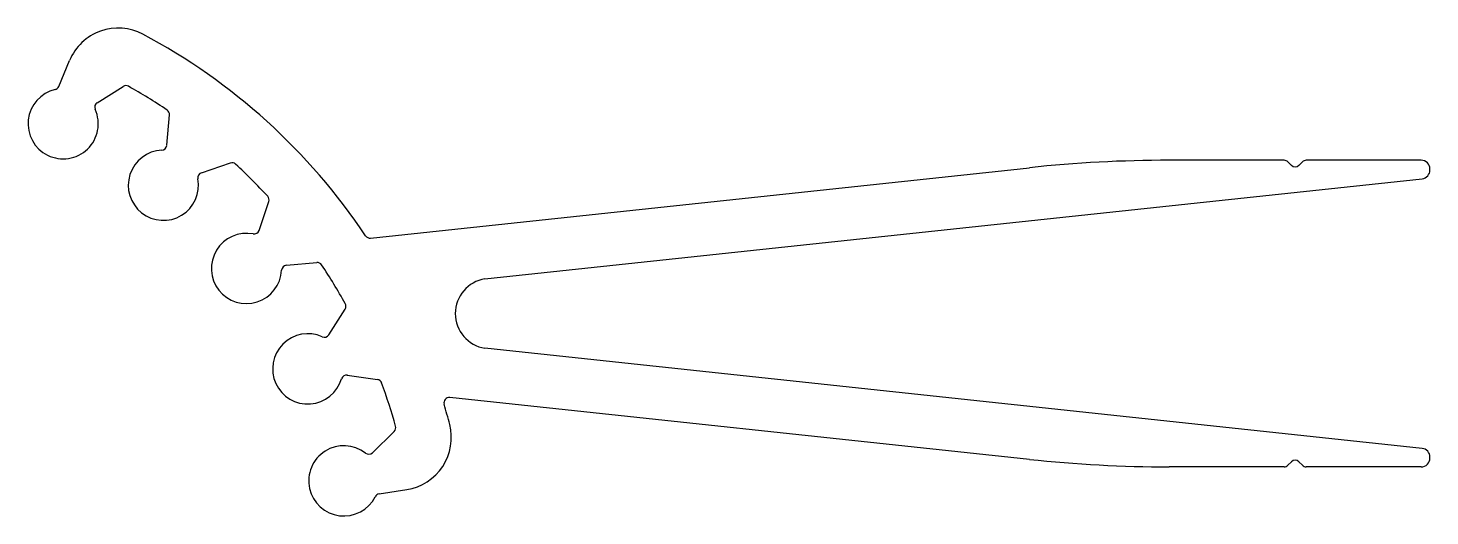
# Model space of a CAD drawing. Extents: x 813.2 to 893.1, y 459.3 to 487.1.
import ezdxf

# ---------------------------------------------------------------- set-up
doc = ezdxf.new("R2010")
doc.units = 0
doc.layers.get('0').update_dxf_attribs({"linetype": 'CONTINUOUS'})

msp = doc.modelspace()

# ---------------------------------------------------------------- linework, layer by layer
for p, q in [((814.979, 483.75), (815.595, 485.228)), ((817.167, 482.826), (818.639, 483.749)), ((821.127, 480.398), (821.281, 482.128)), ((823.102, 478.84), (824.749, 479.392)), ((832.728, 475.119), (870.246, 479.124)), ((884.758, 479.547), (878.207, 479.547)), ((884.97, 479.459), (885.17, 479.259)), ((885.595, 479.259), (885.795, 479.459)), ((892.558, 479.547), (886.007, 479.547)), ((893.058, 478.991), (893.058, 479.047)), ((839.24, 472.797), (892.611, 478.494)), ((826.384, 475.552), (826.939, 477.198)), ((827.939, 473.575), (829.67, 473.726)), ((830.361, 469.61), (831.286, 471.081)), ((892.611, 463.15), (839.24, 468.847)), ((831.41, 467.324), (833.128, 467.066)), ((870.246, 462.521), (837.243, 466.044)), ((832.837, 462.903), (834.08, 464.117)), ((884.97, 462.185), (885.17, 462.385)), ((885.595, 462.385), (885.795, 462.185)), ((893.058, 462.597), (893.058, 462.653)), ((884.758, 462.097), (878.207, 462.097)), ((892.558, 462.097), (886.007, 462.097)), ((833.218, 460.555), (834.801, 460.806))]:
    msp.add_line(p, q)
for centre, radius, start, end in [((818.364, 484.073), 3, 61.98733, 157.36671), ((803.334, 455.822), 35, 33.71724, 61.98733), ((818.798, 483.494), 0.3, 60.80259, 122.06804), ((815.229, 481.627), 2, 103.24735, 24.25948), ((814.702, 483.866), 0.3, 283.24735, 337.36671), ((803.334, 455.822), 32, 56.17019, 60.80259), ((817.326, 482.572), 0.3, 122.06804, 204.25948), ((820.983, 482.155), 0.3, 354.90473, 56.17019), ((820.937, 478.127), 2, 92.7133, 10.72637), ((820.828, 480.424), 0.3, 272.7133, 354.90473), ((824.844, 479.107), 0.3, 47.26949, 108.53494), ((803.334, 455.822), 32, 42.63708, 47.26949), ((878.207, 404.547), 75, 90, 96.09307), ((884.758, 479.247), 0.3, 45, 90), ((885.382, 479.472), 0.3, 225, 315), ((886.007, 479.247), 0.3, 90, 135), ((892.558, 479.047), 0.5, 0, 90), ((892.558, 478.991), 0.5, 276.09307, 0), ((823.197, 478.555), 0.3, 108.53494, 190.72637), ((826.655, 477.294), 0.3, 341.37163, 42.63708), ((825.668, 473.389), 2, 79.18019, 357.19327), ((826.1, 475.648), 0.3, 259.18019, 341.37163), ((832.696, 475.417), 0.3, 213.71724, 276.09307), ((827.965, 473.276), 0.3, 95.00184, 177.19327), ((829.696, 473.427), 0.3, 33.73638, 95.00184), ((803.334, 455.822), 32, 29.10398, 33.73638), ((839.558, 470.822), 2, 99.13852, 260.86148), ((831.032, 471.241), 0.3, 327.83852, 29.10398), ((829.159, 467.675), 2, 65.64709, 343.66017), ((830.107, 469.77), 0.3, 245.64709, 327.83852), ((831.366, 467.028), 0.3, 81.46873, 163.66017), ((833.084, 466.77), 0.3, 20.20328, 81.46873), ((803.334, 455.822), 32, 15.57087, 20.20328), ((837.211, 465.745), 0.3, 83.90693, 196.32658), ((803.334, 455.822), 35, 14.37938, 16.32658), ((833.871, 464.331), 0.3, 314.30542, 15.57087), ((834.332, 463.769), 3, 279, 14.37938), ((831.215, 461.302), 2, 52.11398, 333.01637), ((892.558, 462.653), 0.5, 0, 83.90693), ((832.627, 463.118), 0.3, 232.11398, 314.30542), ((878.207, 537.097), 75, 263.90693, 270), ((885.382, 462.173), 0.3, 45, 135), ((892.558, 462.597), 0.5, 270, 360), ((884.758, 462.397), 0.3, 270, 315), ((886.007, 462.397), 0.3, 225, 270), ((833.265, 460.259), 0.3, 99, 153.01637)]:
    msp.add_arc(centre, radius, start, end)

doc.saveas('drawing.dxf')
